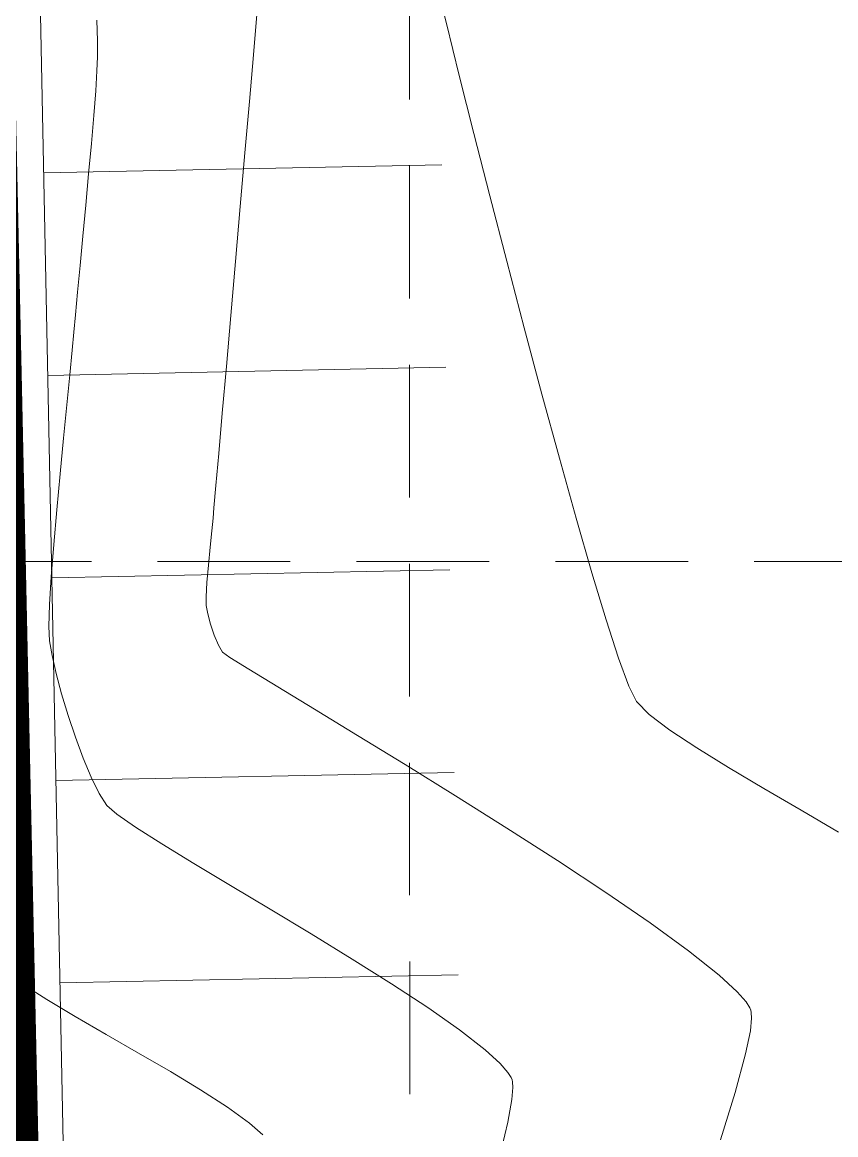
# Model space of a CAD drawing. Extents: x 2140663 to 2528301, y 336313 to 7007653.
# Drawn here: x 2527348.8 to 2527385.6, y 7006912.2 to 7006962.5 of the extents above; entities that cross this region are included whole.
import ezdxf

# ---------------------------------------------------------------- set-up
doc = ezdxf.new("R2010")
doc.units = 0
doc.header["$MEASUREMENT"] = 0
doc.linetypes.add('HIDDEN', pattern=[0.375, 0.25, -0.125])
for name, color, linetype in [('1 EXISTING CONTOURS', 43, 'Continuous'), ('1 SILT FENCE', 200, 'Continuous'), ('GRID', 254, 'HIDDEN'), ('xdrc002ar$0$xdrc002ar$0$C-PKNG-FACE-N', 1, 'Continuous'), ('xdrc002ar$0$xdrc002ar$0$C-PKNG-STRP-N', 6, 'Continuous')]:
    doc.layers.add(name, color=color, linetype=linetype)

msp = doc.modelspace()

# ---------------------------------------------------------------- linework, layer by layer
at = {"layer": '1 EXISTING CONTOURS', "color": 43, "lineweight": 0}
for points, elevation in [([(2527367.522897494, 7006964.434827266), (2527368.011091492, 7006962.454281752)], 604), ([(2527352.226315218, 7006960.955582026), (2527352.202024282, 7006960.321827218)], 602), ([(2527368.595568256, 7006960.114171324), (2527369.258474035, 7006957.490868146)], 604), ([(2527351.947009072, 7006957.028571225), (2527351.823883501, 7006955.655857896)], 602), ([(2527358.899016358, 7006956.61354003), (2527358.687447046, 7006954.173599291)], 603), ([(2527351.823883501, 7006955.655857896), (2527351.692994496, 7006954.240181833)], 602), ([(2527370.748157625, 7006951.700172191), (2527371.539227932, 7006948.685523744)], 604), ([(2527351.435038548, 7006951.50678453), (2527351.321527784, 7006950.302484808)], 602), ([(2527351.08514612, 7006947.685583828), (2527350.974876477, 7006946.564388221)], 602), ([(2527350.838814434, 7006945.209908311), (2527350.687252225, 7006943.693402222)], 602), ([(2527373.12455681, 7006942.799486723), (2527373.883107875, 7006940.080842477)], 604), ([(2527357.581717244, 7006941.550791688), (2527357.493845469, 7006940.548091925)], 603), ([(2527357.453274277, 7006940.078553171), (2527357.400749549, 7006939.513923733)], 603), ([(2527357.32643114, 7006938.769268165), (2527357.246814399, 7006937.951149261)], 603), ([(2527357.246814399, 7006937.951149261), (2527357.178394673, 7006937.16612981)], 603), ([(2527350.131846436, 7006937.432278534), (2527350.057166924, 7006936.174513396)], 602), ([(2527357.178394673, 7006937.16612981), (2527357.137667311, 7006936.520772607)], 603), ([(2527357.876192216, 7006934.013774111), (2527358.218992622, 7006933.77621145)], 603), ([(2527375.808062549, 7006933.738872766), (2527376.273302093, 7006932.484111082)], 604), ([(2527350.60237425, 7006932.134354648), (2527350.896339679, 7006931.156802294)], 602), ([(2527376.273302093, 7006932.484111082), (2527376.620579374, 7006931.786250447)], 604), ([(2527379.33914858, 7006929.682244663), (2527380.780631063, 7006928.792986378)], 604), ([(2527351.57858339, 7006929.220062586), (2527351.942235641, 7006928.357030704)], 602), ([(2527368.42168318, 7006927.521057161), (2527370.747766905, 7006926.057401843)], 603), ([(2527382.376843321, 7006927.847453292), (2527384.060035395, 7006926.868257425)], 604), ([(2527352.653035854, 7006927.082031543), (2527353.095625936, 7006926.691390461)], 602), ([(2527353.095625936, 7006926.691390461), (2527353.943964268, 7006926.104036747)], 602), ([(2527384.060035395, 7006926.868257425), (2527385.762457324, 7006925.878010803)], 604), ([(2527353.943964268, 7006926.104036747), (2527355.129961038, 7006925.350052673)], 602), ([(2527360.033003863, 7006922.389140996), (2527361.888736272, 7006921.269458189)], 602), ([(2527365.523739421, 7006919.011517827), (2527367.166830538, 7006917.933424816)], 602), ([(2527349.924665713, 7006918.300022285), (2527351.214389665, 7006917.529896799)], 601), ([(2527367.166830538, 7006917.933424816), (2527368.602861602, 7006916.92935961)], 602), ([(2527381.571985954, 7006918.190585219), (2527381.737839689, 7006917.930509035)], 603), ([(2527351.214389665, 7006917.529896799), (2527352.622178357, 7006916.716646847)], 601), ([(2527381.787257249, 7006917.816446085), (2527381.811488175, 7006917.718737407)], 603), ([(2527381.811488175, 7006917.718737407), (2527381.826383684, 7006917.452877753)], 603), ([(2527354.081432069, 7006915.880408726), (2527355.525551081, 7006915.041318729)], 601), ([(2527381.551824761, 7006915.835739804), (2527381.078912726, 7006914.097395335)], 603), ([(2527355.525551081, 7006915.041318729), (2527356.887935674, 7006914.219513155)], 601), ([(2527370.797081706, 7006915.001648881), (2527370.942608622, 7006914.767865261)], 602), ([(2527371.009015559, 7006914.574683849), (2527371.022827819, 7006914.326902158)], 602), ([(2527371.022827819, 7006914.326902158), (2527370.974503555, 7006913.781257758)], 602), ([(2527358.10198613, 7006913.4351283), (2527359.101102727, 7006912.70830046)], 601)]:
    msp.add_lwpolyline(points, dxfattribs=dict(at, elevation=elevation))
at = {"layer": '1 EXISTING CONTOURS', "color": 43, "lineweight": 0, "extrusion": (0.9964884641997429, -0.08373016611017839, 0), "elevation": 1931790.354151224}
msp.add_lwpolyline([(7193973.894516829, 603.0000000000003), (7193972.061582519, 603.0000000000003)], dxfattribs=at)
at = {"layer": '1 EXISTING CONTOURS', "color": 43, "lineweight": 0, "extrusion": (0.9995191247192982, 0.03100837500366782, 0), "elevation": 2743411.373553569}
msp.add_lwpolyline([(6925224.05742194, 602), (6925223.116950137, 602)], dxfattribs=at)
at = {"layer": '1 EXISTING CONTOURS', "color": 43, "lineweight": 0, "extrusion": (0.9701962119448636, 0.2423206766411758, 0), "elevation": 4149974.753672456}
msp.add_lwpolyline([(6185694.903815087, 604), (6185692.491818008, 604)], dxfattribs=at)
at = {"layer": '1 EXISTING CONTOURS', "color": 43, "lineweight": 0, "extrusion": (0.9999546543004542, 0.009523095235230481, 0), "elevation": 2593965.578250066}
msp.add_lwpolyline([(6982575.725542651, 602), (6982575.004091633, 602)], dxfattribs=at)
at = {"layer": '1 EXISTING CONTOURS', "color": 43, "lineweight": 0, "extrusion": (0.9963812342044858, -0.08499668302437373, 0), "elevation": 1922644.910748531}
msp.add_lwpolyline([(7196421.648457957, 603.0000000000007), (7196419.527844896, 603.0000000000007)], dxfattribs=at)
at = {"layer": '1 EXISTING CONTOURS', "color": 43, "lineweight": 0, "extrusion": (0.9978629401521014, -0.06534181410860732, 0), "elevation": 2064103.600296617}
msp.add_lwpolyline([(7157127.806039274, 602), (7157126.900543601, 602)], dxfattribs=at)
at = {"layer": '1 EXISTING CONTOURS', "color": 43, "lineweight": 0, "extrusion": (0.996960358257177, -0.07791048750791857, 0), "elevation": 1973754.273559954}
msp.add_lwpolyline([(7182568.009482832, 602.0000000000007), (7182566.889422664, 602.0000000000007)], dxfattribs=at)
at = {"layer": '1 EXISTING CONTOURS', "color": 43, "lineweight": 0, "extrusion": (0.996310899321235, -0.0858172004537106, 0), "elevation": 1916717.817311896}
msp.add_lwpolyline([(7198000.436397159, 603.0000000000007), (7197998.1103963, 603.0000000000007)], dxfattribs=at)
at = {"layer": '1 EXISTING CONTOURS', "color": 43, "lineweight": 0, "extrusion": (0.996382102725986, -0.08498650108895335, 0), "elevation": 1922711.486150596}
msp.add_lwpolyline([(7196398.654497365, 602), (7196397.37683508, 602)], dxfattribs=at)
at = {"layer": '1 EXISTING CONTOURS', "color": 43, "lineweight": 0, "extrusion": (0.9688441259919454, 0.2476712731240822, 0), "elevation": 4184048.942774828}
msp.add_lwpolyline([(6162692.844201934, 604.0000000000007), (6162689.923067676, 604.0000000000007)], dxfattribs=at)
at = {"layer": '1 EXISTING CONTOURS', "color": 43, "lineweight": 0, "extrusion": (0.9681043051831012, 0.2505475090395928, 0), "elevation": 4202332.796524114}
msp.add_lwpolyline([(6150236.719889145, 604), (6150233.661776324, 604)], dxfattribs=at)
at = {"layer": '1 EXISTING CONTOURS', "color": 43, "lineweight": 0, "extrusion": (0.9956049006963165, -0.0936529855876353, 0), "elevation": 1860021.546859483}
msp.add_lwpolyline([(7212852.012158765, 602), (7212850.604041911, 602)], dxfattribs=at)
at = {"layer": '1 EXISTING CONTOURS', "color": 43, "lineweight": 0, "extrusion": (0.996225856386707, -0.08679886558344126, 0), "elevation": 1909624.39933474}
msp.add_lwpolyline([(7199880.789249226, 603), (7199878.299350737, 603)], dxfattribs=at)
at = {"layer": '1 EXISTING CONTOURS', "color": 43, "lineweight": 0, "extrusion": (0.9955464905189816, -0.09427186863184159, 0), "elevation": 1855537.439503462}
msp.add_lwpolyline([(7214005.461711979, 602.0000000000003), (7214004.12428648, 602.0000000000003)], dxfattribs=at)
at = {"layer": '1 EXISTING CONTOURS', "color": 43, "lineweight": 0, "extrusion": (0.9961992958453464, -0.08710317420872805, 0), "elevation": 1907424.995488351}
msp.add_lwpolyline([(7200461.287902493, 603), (7200458.839495275, 603)], dxfattribs=at)
at = {"layer": '1 EXISTING CONTOURS', "color": 43, "lineweight": 0, "extrusion": (0.9957694229291711, -0.09188719366324063, 0), "elevation": 1872810.167543876}
msp.add_lwpolyline([(7209538.07953495, 602.0000000000003), (7209537.054780219, 602.0000000000003)], dxfattribs=at)
at = {"layer": '1 EXISTING CONTOURS', "color": 43, "lineweight": 0, "extrusion": (0.9962158893920124, -0.08691318497720424, 0), "elevation": 1908791.171698325}
msp.add_lwpolyline([(7200094.355683909, 602), (7200093.57289337, 602)], dxfattribs=at)
at = {"layer": '1 EXISTING CONTOURS', "color": 43, "lineweight": 0, "extrusion": (0.9961797734652688, -0.08732616411297364, 0), "elevation": 1905813.176496643}
msp.add_lwpolyline([(7200885.622544714, 603.0000000000007), (7200883.297922503, 603.0000000000007)], dxfattribs=at)
at = {"layer": '1 EXISTING CONTOURS', "color": 43, "lineweight": 0, "extrusion": (0.9662250000277096, 0.2576999210738194, 0), "elevation": 4247699.688788314}
msp.add_lwpolyline([(6118985.547681085, 604.0000000000007), (6118982.450728984, 604.0000000000007)], dxfattribs=at)
at = {"layer": '1 EXISTING CONTOURS', "color": 43, "lineweight": 0, "extrusion": (0.9958993823556493, -0.09046778555727066, 0), "elevation": 1883084.344062489}
msp.add_lwpolyline([(7206859.548285966, 602.0000000000007), (7206858.728270215, 602.0000000000007)], dxfattribs=at)
at = {"layer": '1 EXISTING CONTOURS', "color": 43, "lineweight": 0, "extrusion": (0.9961663136143691, -0.08747957258673729, 0), "elevation": 1904704.233598511}
msp.add_lwpolyline([(7201176.703603335, 603.0000000000003), (7201174.585060018, 603.0000000000003)], dxfattribs=at)
at = {"layer": '1 EXISTING CONTOURS', "color": 43, "lineweight": 0, "extrusion": (0.9949924287003631, -0.09995032180515022, 0), "elevation": 1814348.520688482}
msp.add_lwpolyline([(7224468.323127766, 602.0000000000007), (7224466.961831067, 602.0000000000007)], dxfattribs=at)
at = {"layer": '1 EXISTING CONTOURS', "color": 43, "lineweight": 0, "extrusion": (0.9649280277714805, 0.2625145733498264, 0), "elevation": 4278157.764015144}
msp.add_lwpolyline([(6097726.217587876, 604.0000000000003), (6097723.218727451, 604.0000000000003)], dxfattribs=at)
at = {"layer": '1 EXISTING CONTOURS', "color": 43, "lineweight": 0, "extrusion": (0.9961591953446884, -0.0875605934780191, 0), "elevation": 1904118.534268501}
msp.add_lwpolyline([(7201329.47652429, 603), (7201327.646353832, 603)], dxfattribs=at)
at = {"layer": '1 EXISTING CONTOURS', "color": 43, "lineweight": 0, "extrusion": (0.9952768535615609, -0.09707721032559156, 0), "elevation": 1835199.093191059}
msp.add_lwpolyline([(7219197.026485297, 602), (7219195.411583737, 602)], dxfattribs=at)
at = {"layer": '1 EXISTING CONTOURS', "color": 43, "lineweight": 0, "extrusion": (0.9961610030401016, -0.08754002525781518, 0), "elevation": 1904267.223308118}
msp.add_lwpolyline([(7201288.329522658, 603.0000000000007), (7201286.870019074, 603.0000000000007)], dxfattribs=at)
at = {"layer": '1 EXISTING CONTOURS', "color": 43, "lineweight": 0, "extrusion": (0.9956810362015931, -0.09284004603899179, 0), "elevation": 1865910.169166371}
msp.add_lwpolyline([(7211318.696527184, 602.0000000000007), (7211317.062686609, 602.0000000000007)], dxfattribs=at)
at = {"layer": '1 EXISTING CONTOURS', "color": 43, "lineweight": 0, "extrusion": (0.9962760075816088, -0.08622132402863297, 0), "elevation": 1913790.861352561}
msp.add_lwpolyline([(7198758.162141365, 602.0000000000003), (7198756.58121813, 602.0000000000003)], dxfattribs=at)
at = {"layer": '1 EXISTING CONTOURS', "color": 43, "lineweight": 0, "extrusion": (0.996287734032935, -0.0860857189986816, 0), "elevation": 1914777.755570952}
msp.add_lwpolyline([(7198498.30818639, 603.0000000000007), (7198497.836898089, 603.0000000000007)], dxfattribs=at)
at = {"layer": '1 EXISTING CONTOURS', "color": 43, "lineweight": 0, "extrusion": (0.9607922335136773, 0.2772693347988548, 0), "elevation": 4371090.813265977}
msp.add_lwpolyline([(6031450.335011831, 604), (6031447.767097806, 604)], dxfattribs=at)
at = {"layer": '1 EXISTING CONTOURS', "color": 43, "lineweight": 0, "extrusion": (0.9950566393249406, -0.09930903551719297, 0), "elevation": 1819011.356507789}
msp.add_lwpolyline([(7223291.110553762, 603), (7223290.362198804, 603)], dxfattribs=at)
at = {"layer": '1 EXISTING CONTOURS', "color": 43, "lineweight": 0, "extrusion": (0.9971095771259333, -0.07597691230724252, 0), "elevation": 1987679.550380011}
msp.add_lwpolyline([(7178706.135622838, 602), (7178704.679384114, 602)], dxfattribs=at)
at = {"layer": '1 EXISTING CONTOURS', "color": 43, "lineweight": 0, "extrusion": (0.9571130809649954, 0.2897146013677843, 0), "elevation": 4448995.423016142}
msp.add_lwpolyline([(5974214.32416253, 604), (5974212.088849553, 604)], dxfattribs=at)
at = {"layer": '1 EXISTING CONTOURS', "color": 43, "lineweight": 0, "extrusion": (0.9995898839237044, -0.02863675884934309, 0), "elevation": 2325657.608775775}
msp.add_lwpolyline([(7076437.631457615, 602.0000000000007), (7076436.638807934, 602.0000000000007)], dxfattribs=at)
at = {"layer": '1 EXISTING CONTOURS', "color": 43, "lineweight": 0, "extrusion": (0.9999624204127769, 0.008669357659073328, 0), "elevation": 2588007.799422314}
msp.add_lwpolyline([(6984762.640031811, 603.0000000000007), (6984762.240884647, 603.0000000000007)], dxfattribs=at)
at = {"layer": '1 EXISTING CONTOURS', "color": 43, "lineweight": 0, "extrusion": (0.9810169725137374, 0.1939218905641674, 0), "elevation": 3838178.550820902}
msp.add_lwpolyline([(6383813.385710532, 603), (6383813.010468801, 603)], dxfattribs=at)
at = {"layer": '1 EXISTING CONTOURS', "color": 43, "lineweight": 0, "extrusion": (0.9643052886208372, 0.264792957492989, 0), "elevation": 4292531.168731651}
msp.add_lwpolyline([(6087598.812839074, 603), (6087598.321051332, 603)], dxfattribs=at)
at = {"layer": '1 EXISTING CONTOURS', "color": 43, "lineweight": 0, "extrusion": (0.9990810702388911, 0.04286041402404021, 0), "elevation": 2825347.714534247}
msp.add_lwpolyline([(6892173.032382173, 602.0000000000007), (6892172.3763174, 602.0000000000007)], dxfattribs=at)
at = {"layer": '1 EXISTING CONTOURS', "color": 43, "lineweight": 0, "extrusion": (0.948479971776188, 0.316837092429914, 0), "elevation": 4617204.823150935}
msp.add_lwpolyline([(5845177.223495584, 603.0000000000007), (5845176.69532323, 603.0000000000007)], dxfattribs=at)
at = {"layer": '1 EXISTING CONTOURS', "color": 43, "lineweight": 0, "extrusion": (0.9508117779306665, 0.3097692091676078, 0), "elevation": 4573591.008543357}
msp.add_lwpolyline([(5879373.745829239, 604.0000000000007), (5879371.92076711, 604.0000000000007)], dxfattribs=at)
at = {"layer": '1 EXISTING CONTOURS', "color": 43, "lineweight": 0, "extrusion": (0.9855160130467084, 0.1695823930380753, 0), "elevation": 3678996.676527276}
msp.add_lwpolyline([(6476852.107852843, 602.0000000000007), (6476851.438788904, 602.0000000000007)], dxfattribs=at)
at = {"layer": '1 EXISTING CONTOURS', "color": 43, "lineweight": 0, "extrusion": (0.9250110489128645, 0.3799402050180033, 0), "elevation": 5000049.858880594}
msp.add_lwpolyline([(5521247.357906194, 603), (5521246.873262635, 603)], dxfattribs=at)
at = {"layer": '1 EXISTING CONTOURS', "color": 43, "lineweight": 0, "extrusion": (0.8683862181482613, 0.4958884714632522, 0), "elevation": 5669380.545748097}
msp.add_lwpolyline([(4831437.659154603, 603.0000000000003), (4831437.294970149, 603.0000000000003)], dxfattribs=at)
at = {"layer": '1 EXISTING CONTOURS', "color": 43, "lineweight": 0, "extrusion": (0.974859242437874, 0.2228215820638888, 0), "elevation": 4025106.762173745}
msp.add_lwpolyline([(6267626.078440209, 602), (6267625.243949819, 602)], dxfattribs=at)
at = {"layer": '1 EXISTING CONTOURS', "color": 43, "lineweight": 0, "extrusion": (-0.5283739082624204, -0.8490117861770209, 0), "elevation": -7284359.500713664}
msp.add_lwpolyline([(-1556524.068456704, 603), (-1556523.053846057, 603)], dxfattribs=at)
at = {"layer": '1 EXISTING CONTOURS', "color": 43, "lineweight": 0, "extrusion": (0.9660013377874466, 0.2585370677347131, 0), "elevation": 4252975.750783619}
msp.add_lwpolyline([(6115292.953631931, 602), (6115292.001697039, 602)], dxfattribs=at)
at = {"layer": '1 EXISTING CONTOURS', "color": 43, "lineweight": 0, "extrusion": (-0.5205308517185907, -0.8538428616608086, 0), "elevation": -7298388.303932326}
msp.add_lwpolyline([(-1489357.417752882, 603.0000000000007), (-1489355.893347732, 603.0000000000007)], dxfattribs=at)
at = {"layer": '1 EXISTING CONTOURS', "color": 43, "lineweight": 0, "extrusion": (-0.5189348536407143, -0.8548137912299325, 0), "elevation": -7301157.87952181}
msp.add_lwpolyline([(-1475718.953704393, 603.0000000000007), (-1475717.007831977, 603.0000000000007)], dxfattribs=at)
at = {"layer": '1 EXISTING CONTOURS', "color": 43, "lineweight": 0, "extrusion": (0.7156019920371209, 0.698508259788318, 0), "elevation": 6702995.472783899}
msp.add_lwpolyline([(3248780.899238464, 604), (3248780.082077904, 604)], dxfattribs=at)
at = {"layer": '1 EXISTING CONTOURS', "color": 43, "lineweight": 0, "extrusion": (0.9485808877096945, 0.3165348313722962, 0), "elevation": 4615334.528959488}
msp.add_lwpolyline([(5846646.387048733, 602), (5846645.346065712, 602)], dxfattribs=at)
at = {"layer": '1 EXISTING CONTOURS', "color": 43, "lineweight": 0, "extrusion": (-0.5199464856602735, -0.8541988363662942, 0), "elevation": -7299405.693325659}
msp.add_lwpolyline([(-1484359.65761431, 603), (-1484357.378654561, 603)], dxfattribs=at)
at = {"layer": '1 EXISTING CONTOURS', "color": 43, "lineweight": 0, "extrusion": (-0.6067123224796559, -0.7949214789847749, 0), "elevation": -7103350.999391865}
msp.add_lwpolyline([(-2242125.087791955, 604), (-2242123.919408561, 604)], dxfattribs=at)
at = {"layer": '1 EXISTING CONTOURS', "color": 43, "lineweight": 0, "extrusion": (-0.553613321293003, -0.8327738531479781, 0), "elevation": -7234378.700333187}
msp.add_lwpolyline([(-1774395.64661069, 604), (-1774394.182824641, 604)], dxfattribs=at)
at = {"layer": '1 EXISTING CONTOURS', "color": 43, "lineweight": 0, "extrusion": (0.9373783819955589, 0.348312745915776, 0), "elevation": 4809687.490543908}
msp.add_lwpolyline([(5687836.219528743, 602.0000000000003), (5687835.20682872, 602.0000000000003)], dxfattribs=at)
at = {"layer": '1 EXISTING CONTOURS', "color": 43, "lineweight": 0, "extrusion": (-0.522636153413495, -0.8525558346203173, 0), "elevation": -7294691.064117931}
msp.add_lwpolyline([(-1507356.156453833, 603), (-1507353.632770417, 603)], dxfattribs=at)
at = {"layer": '1 EXISTING CONTOURS', "color": 43, "lineweight": 0, "extrusion": (-0.5268008357039121, -0.8499887525736206, 0), "elevation": -7287229.379671526}
msp.add_lwpolyline([(-1543023.221860365, 603.0000000000003), (-1543020.541769207, 603.0000000000003)], dxfattribs=at)
at = {"layer": '1 EXISTING CONTOURS', "color": 43, "lineweight": 0, "extrusion": (0.5096545916586386, 0.8603791008626758, 0), "elevation": 7316706.314436832}
msp.add_lwpolyline([(1396607.829193669, 604), (1396605.973950722, 604)], dxfattribs=at)
at = {"layer": '1 EXISTING CONTOURS', "color": 43, "lineweight": 0, "extrusion": (0.8954552209458299, 0.4451516003350492, 0), "elevation": 5382275.863407746}
msp.add_lwpolyline([(5149335.818400439, 602.0000000000003), (5149335.004621135, 602.0000000000003)], dxfattribs=at)
at = {"layer": '1 EXISTING CONTOURS', "color": 43, "lineweight": 0, "extrusion": (0.8430304406727264, 0.5378658532563197, 0), "elevation": 5899422.034505911}
msp.add_lwpolyline([(4547676.782536797, 602), (4547676.13452196, 602)], dxfattribs=at)
at = {"layer": '1 EXISTING CONTOURS', "color": 43, "lineweight": 0, "extrusion": (-0.5403712478252001, -0.8414267136975369, 0), "elevation": -7261533.250288988}
msp.add_lwpolyline([(-1659744.114468351, 603.0000000000003), (-1659741.386137842, 603.0000000000003)], dxfattribs=at)
at = {"layer": '1 EXISTING CONTOURS', "color": 43, "lineweight": 0, "extrusion": (-0.5218851534902611, -0.8530157598581908, 0), "elevation": -7296006.871668916}
msp.add_lwpolyline([(-1500936.55519183, 602), (-1500934.848816093, 602)], dxfattribs=at)
at = {"layer": '1 EXISTING CONTOURS', "color": 43, "lineweight": 0, "extrusion": (-0.5155491341555661, -0.8568600178975831, 0), "elevation": -7306929.917162282}
msp.add_lwpolyline([(-1446823.029091501, 602.0000000000003), (-1446821.095235122, 602.0000000000003)], dxfattribs=at)
at = {"layer": '1 EXISTING CONTOURS', "color": 43, "lineweight": 0, "extrusion": (-0.550977867708716, -0.8345198555427886, 0), "elevation": -7239944.301268355}
msp.add_lwpolyline([(-1751517.378858438, 603.0000000000007), (-1751514.75834956, 603.0000000000007)], dxfattribs=at)
at = {"layer": '1 EXISTING CONTOURS', "color": 43, "lineweight": 0, "extrusion": (-0.5141863227170607, -0.8576785094257096, 0), "elevation": -7309220.711932411}
msp.add_lwpolyline([(-1435203.35848158, 602.0000000000007), (-1435201.270947384, 602.0000000000007)], dxfattribs=at)
at = {"layer": '1 EXISTING CONTOURS', "color": 43, "lineweight": 0, "extrusion": (0.5658326281086757, 0.8245201252653747, 0), "elevation": 7207420.513288554}
msp.add_lwpolyline([(1880873.993337077, 603), (1880871.568152767, 603)], dxfattribs=at)
at = {"layer": '1 EXISTING CONTOURS', "color": 43, "lineweight": 0, "extrusion": (-0.5877106072916745, -0.8090712218815173, 0), "elevation": -7154465.162316078}
msp.add_lwpolyline([(-2073214.063347945, 603), (-2073211.920236349, 603)], dxfattribs=at)
at = {"layer": '1 EXISTING CONTOURS', "color": 43, "lineweight": 0, "extrusion": (-0.5226382513894468, -0.8525545485097017, 0), "elevation": -7294678.597483406}
msp.add_lwpolyline([(-1507371.205920971, 602.0000000000003), (-1507369.032521283, 602.0000000000003)], dxfattribs=at)
at = {"layer": '1 EXISTING CONTOURS', "color": 43, "lineweight": 0, "extrusion": (0.6225751060234774, 0.7825600535165694, 0), "elevation": 7056819.313703256}
msp.add_lwpolyline([(2384508.460615994, 603.0000000000007), (2384506.684628804, 603.0000000000007)], dxfattribs=at)
at = {"layer": '1 EXISTING CONTOURS', "color": 43, "lineweight": 0, "extrusion": (0.5328132409251503, 0.8462328581985207, 0), "elevation": 7276098.917988374}
msp.add_lwpolyline([(1594641.582436324, 602.0000000000003), (1594639.476560452, 602.0000000000003)], dxfattribs=at)
at = {"layer": '1 EXISTING CONTOURS', "color": 43, "lineweight": 0, "extrusion": (-0.5388517710536318, -0.842400598784429, 0), "elevation": -7264499.154550729}
msp.add_lwpolyline([(-1646650.557517018, 601), (-1646649.245718934, 601)], dxfattribs=at)
at = {"layer": '1 EXISTING CONTOURS', "color": 43, "lineweight": 0, "extrusion": (0.6768937678256951, 0.7360807204911253, 0), "elevation": 6868426.292022559}
msp.add_lwpolyline([(2882584.123030577, 603), (2882583.020723727, 603)], dxfattribs=at)
at = {"layer": '1 EXISTING CONTOURS', "color": 43, "lineweight": 0, "extrusion": (0.7525827659993621, 0.6584976691839914, 0), "elevation": 6516103.110844284}
msp.add_lwpolyline([(3609011.616655853, 603), (3609010.998710549, 603)], dxfattribs=at)
at = {"layer": '1 EXISTING CONTOURS', "color": 43, "lineweight": 0, "extrusion": (0.9175841424518947, 0.3975416223753447, 0), "elevation": 5104626.926509666}
msp.add_lwpolyline([(5424697.344074329, 603.0000000000007), (5424697.219766438, 603.0000000000007)], dxfattribs=at)
at = {"layer": '1 EXISTING CONTOURS', "color": 43, "lineweight": 0, "extrusion": (0.9948335098670043, -0.1015198879318591, 0), "elevation": 1802982.658551423}
msp.add_lwpolyline([(7227295.802770235, 603), (7227295.232502294, 603)], dxfattribs=at)
at = {"layer": '1 EXISTING CONTOURS', "color": 43, "lineweight": 0, "extrusion": (0.6126874332001433, 0.7903253185863528, 0), "elevation": 7086230.83654215}
msp.add_lwpolyline([(2295606.551854228, 602), (2295605.082989228, 602)], dxfattribs=at)
at = {"layer": '1 EXISTING CONTOURS', "color": 43, "lineweight": 0, "extrusion": (0.4972048080454172, 0.8676332052523809, 0), "elevation": 7336045.485174064}
msp.add_lwpolyline([(1291057.624707003, 601.0000000000007), (1291055.942828413, 601.0000000000007)], dxfattribs=at)
at = {"layer": '1 EXISTING CONTOURS', "color": 43, "lineweight": 0, "extrusion": (0.9793598759250863, -0.202124301923346, 0), "elevation": 1058948.111075903}
msp.add_lwpolyline([(7373138.527305474, 603.0000000000003), (7373137.455364181, 603.0000000000003)], dxfattribs=at)
at = {"layer": '1 EXISTING CONTOURS', "color": 43, "lineweight": 0, "extrusion": (-0.673975294017827, -0.7387538853052373, 0), "elevation": -6879771.22034043}
msp.add_lwpolyline([(-2855384.058508138, 602), (-2855383.131486679, 602)], dxfattribs=at)
at = {"layer": '1 EXISTING CONTOURS', "color": 43, "lineweight": 0, "extrusion": (0.756375218413385, 0.6541380045297049, 0), "elevation": 6495130.035742141}
msp.add_lwpolyline([(3646608.107625967, 602), (3646607.57486652, 602)], dxfattribs=at)
at = {"layer": '1 EXISTING CONTOURS', "color": 43, "lineweight": 0, "extrusion": (0.9198281838306119, 0.3923214399327142, 0), "elevation": 5073709.915220652}
msp.add_lwpolyline([(5453615.877733082, 602.0000000000003), (5453615.762807582, 602.0000000000003)], dxfattribs=at)
at = {"layer": '1 EXISTING CONTOURS', "color": 43, "lineweight": 0, "extrusion": (0.9715583585314901, 0.2368002448638867, 0), "elevation": 4114727.515944705}
msp.add_lwpolyline([(6209144.438783752, 602.0000000000007), (6209144.348753443, 602.0000000000007)], dxfattribs=at)
at = {"layer": '1 EXISTING CONTOURS', "color": 43, "lineweight": 0, "extrusion": (-0.5426770636220227, -0.8399414292786012, 0), "elevation": -7256936.159040261}
msp.add_lwpolyline([(-1679659.876946989, 601.0000000000007), (-1679658.431548044, 601.0000000000007)], dxfattribs=at)
at = {"layer": '1 EXISTING CONTOURS', "color": 43, "lineweight": 0, "extrusion": (0.954975753951791, -0.2966838542357985, 0), "elevation": 334749.370643772}
msp.add_lwpolyline([(7441266.232650003, 603.0000000000007), (7441263.978294715, 603.0000000000007)], dxfattribs=at)
at = {"layer": '1 EXISTING CONTOURS', "color": 43, "lineweight": 0, "extrusion": (0.9842601234546601, -0.176725802804847, 0), "elevation": 1249288.00420347}
msp.add_lwpolyline([(7343277.487831728, 602.0000000000003), (7343276.441869907, 602.0000000000003)], dxfattribs=at)
at = {"layer": '1 EXISTING CONTOURS', "color": 43, "lineweight": 0, "extrusion": (-0.659693879117133, -0.7515344209385154, 0), "elevation": -6933219.41412776}
msp.add_lwpolyline([(-2723020.066622943, 601), (-2723019.268541215, 601)], dxfattribs=at)
at = {"layer": '1 EXISTING CONTOURS', "color": 43, "lineweight": 0, "extrusion": (0.9732976243830135, -0.2295468021349511, 0), "elevation": 851469.5705013962}
msp.add_lwpolyline([(7399961.418120935, 602), (7399959.647456888, 602)], dxfattribs=at)
at = {"layer": '1 SILT FENCE', "color": 200, "linetype": 'Continuous', "lineweight": 0, "const_width": 10}
msp.add_lwpolyline([(2527349.882174684, 7006666.896567727), (2527332.665792525, 7007457.699583834), (2527360.286020877, 7007457.772928173)], dxfattribs=at)
at = {"layer": 'GRID', "color": 253, "linetype": 'HIDDEN', "lineweight": 0, "ltscale": 24}
for p, q in [((2527366.415647264, 7006032.016217309), (2527366.29970966, 7007623.616497753)), ((2527228.947377252, 7006938.126188649), (2528272.331315909, 7006938.126188649))]:
    msp.add_line(p, q, dxfattribs=at)
at = {"layer": 'xdrc002ar$0$xdrc002ar$0$C-PKNG-FACE-N', "color": 7, "lineweight": 0}
msp.add_line((2527351.538789624, 7006869.434485318), (2527349.411477756, 7006974.213385783), dxfattribs=at)
at = {"layer": 'xdrc002ar$0$xdrc002ar$0$C-PKNG-STRP-N', "color": 7, "linetype": 'Continuous', "lineweight": 0}
for p, q in [((2527367.800708064, 7006956.070191219), (2527349.787261865, 7006955.704466655)), ((2527367.986760448, 7006946.906342467), (2527349.973314249, 7006946.540617902)), ((2527368.172812832, 7006937.742493709), (2527350.159366633, 7006937.376769144)), ((2527368.358865216, 7006928.578644954), (2527350.345419018, 7006928.212920388)), ((2527368.5449176, 7006919.414796199), (2527350.531471401, 7006919.049071633))]:
    msp.add_line(p, q, dxfattribs=at)

doc.saveas('drawing.dxf')
